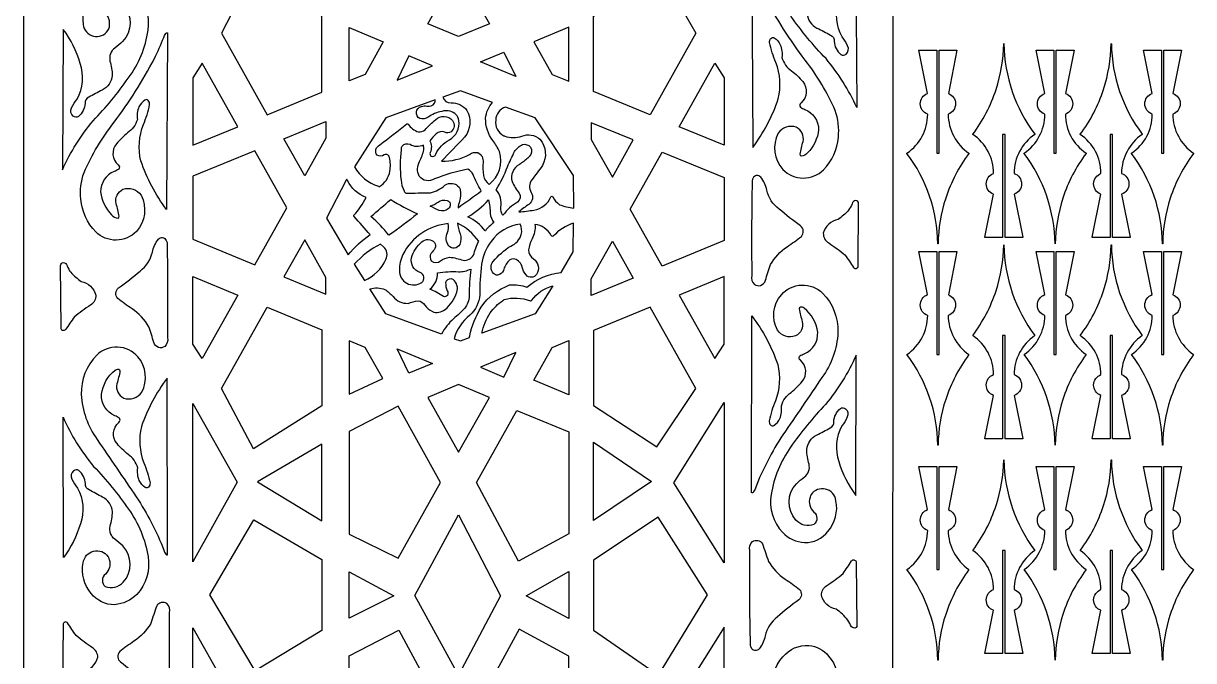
# Model space of a CAD drawing. Header units: millimetres. Extents: x -6462 to -5463, y 1665 to 3663.
# Drawn here: x -6462 to -5471, y 2187 to 2727 of the extents above; entities that cross this region are included whole.
import ezdxf

# ---------------------------------------------------------------- set-up
doc = ezdxf.new("R2010")
doc.units = ezdxf.units.MM
doc.layers.add('Default', color=70, linetype='Continuous')

msp = doc.modelspace()

# ---------------------------------------------------------------- linework, layer by layer
at = {"layer": 'Default'}
for points in [[(-6461.77, 3397.99), (-6461.77, 1665.98)], [(-5725.62, 1665.98), (-5724.93, 2994.63)]]:
    msp.add_lwpolyline(points, dxfattribs=at)
for points in [[(-6209.08, 2733.36), (-6268.73, 2767.76), (-6294.11, 2718.73), (-6255.44, 2649.76), (-6209.08, 2668.85)], [(-6093.21, 2715.92), (-6119.33, 2726.75), (-6093.21, 2773.19), (-6067.1, 2726.75)], [(-5978.93, 2669.5), (-5978.93, 2733.29), (-5921.8, 2770.57), (-5892.31, 2718.74), (-5930.99, 2649.76)], [(-6185.92, 2678.4), (-6185.92, 2723.65), (-6156.96, 2711.58), (-6172.42, 2683.95)], [(-5999.78, 2723.95), (-6029.47, 2711.58), (-6014.01, 2683.95), (-5999.78, 2678.1)], [(-6135.21, 2699.73), (-6145.27, 2679.09), (-6115.39, 2691.29)], [(-6054.84, 2702.88), (-6044.78, 2682.23), (-6074.66, 2694.44)], [(-6318.29, 2681.02), (-6318.29, 2623.84), (-6280.17, 2639.55), (-6310.33, 2693.37)], [(-5868.14, 2681.02), (-5868.14, 2623.84), (-5906.26, 2639.55), (-5876.09, 2693.37)], [(-6205.62, 2629.97), (-6223.49, 2598.07), (-6241.08, 2629.45), (-6205.62, 2644.08)], [(-5980.81, 2628.87), (-5962.94, 2596.97), (-5945.35, 2628.35), (-5980.81, 2642.98)], [(-6318.29, 2570.9), (-6318.29, 2544.18), (-6265.81, 2522.55), (-6238.68, 2570.9), (-6265.81, 2619.25), (-6318.29, 2597.61)], [(-5868.14, 2569.8), (-5868.14, 2543.08), (-5920.62, 2521.45), (-5947.74, 2569.8), (-5920.62, 2618.15), (-5868.14, 2596.51)], [(-6205.62, 2511.82), (-6223.49, 2543.72), (-6241.08, 2512.34), (-6205.62, 2497.71)], [(-5980.81, 2510.72), (-5962.94, 2542.62), (-5945.35, 2511.24), (-5980.81, 2496.61)], [(-6318.29, 2455.46), (-6318.29, 2512.64), (-6280.17, 2496.92), (-6310.33, 2443.1)], [(-5868.14, 2455.46), (-5868.14, 2512.64), (-5906.26, 2496.92), (-5876.09, 2443.1)], [(-6209.08, 2467.62), (-6209.08, 2403.09), (-6266.96, 2366.64), (-6294.11, 2417.75), (-6255.44, 2486.71)], [(-5978.93, 2466.97), (-5978.93, 2403.29), (-5925.39, 2368.28), (-5892.35, 2417.8), (-5930.99, 2486.71)], [(-6185.92, 2458.07), (-6185.92, 2412.9), (-6157.38, 2426.41), (-6172.41, 2452.52)], [(-5999.78, 2458.37), (-5999.78, 2412.52), (-6029.47, 2424.89), (-6014.01, 2452.52)], [(-6135.21, 2430.66), (-6145.27, 2451.31), (-6115.39, 2439.1)], [(-6054.84, 2427.51), (-6044.78, 2448.16), (-6074.66, 2435.96)], [(-6093.21, 2421.08), (-6119.33, 2410.24), (-6093.21, 2363.8), (-6067.1, 2410.24)], [(-6280.77, 2338.48), (-6318.29, 2270.96), (-6318.29, 2405.15)], [(-6185.92, 2381.32), (-6185.92, 2294.47), (-6144.4, 2274.09), (-6108.44, 2338.24), (-6144.23, 2402.92)], [(-5999.78, 2380.97), (-5999.78, 2294.65), (-6042.32, 2271.54), (-6078, 2338.22), (-6043.82, 2399.27)], [(-5911, 2338.02), (-5868.14, 2405.8), (-5868.14, 2270.24)], [(-6209.08, 2370.62), (-6263.63, 2338.67), (-6209.08, 2305.55)], [(-5978.93, 2372.34), (-5929.65, 2339.12), (-5978.93, 2305.9)], [(-6130.19, 2242.31), (-6093.25, 2310.86), (-6057.75, 2242.04), (-6093.24, 2174.91)], [(-6209.08, 2272.93), (-6209.08, 2212.89), (-6265.49, 2178.73), (-6303.95, 2242.92), (-6266.68, 2306.53)], [(-5978.93, 2272.42), (-5978.93, 2213.08), (-5923.82, 2175.05), (-5882.48, 2242.91), (-5924.09, 2308.74)], [(-6185.92, 2262.52), (-6148.01, 2242.18), (-6185.92, 2223.12)], [(-5999.78, 2262.75), (-5999.78, 2222.89), (-6036.02, 2242.15)], [(-6280.77, 2148.26), (-6318.29, 2080.75), (-6318.29, 2214.94)], [(-6185.92, 2191.43), (-6143.66, 2212.93), (-6108.43, 2147.6), (-6142.6, 2086.56), (-6185.92, 2104.56)], [(-5999.78, 2191.17), (-6041.95, 2213.98), (-6078, 2147.6), (-6043.82, 2086.56), (-5999.78, 2104.86)], [(-5910.63, 2148), (-5868.14, 2080.08), (-5868.14, 2215.56)]]:
    msp.add_lwpolyline(points, close=True, dxfattribs=at)
for points in [[(-5844.9, 2771.64), (-5844.09, 2621.99, 0.07905), (-5822.39, 2663.17, 0.152063), (-5824.46, 2693.98, -0.051417), (-5829.81, 2710.9, -0.189517), (-5828.62, 2714.4, -0.346809), (-5825.78, 2714.81, -0.126453), (-5820.7, 2709.05, -0.124595), (-5819.37, 2698.18, 0.172423), (-5811.13, 2686.91, -0.054769), (-5801.7, 2677.78, -0.410266), (-5803.14, 2659.79, 0.433271), (-5803.59, 2656.12, 0.077861), (-5799.81, 2654.29, -0.30209), (-5788.23, 2637, -0.166916), (-5797.6, 2617.53, -0.240467), (-5802.94, 2614.67, -0.249398), (-5803.96, 2616.26, -0.027776), (-5801.42, 2627.04, 0.350829), (-5807.21, 2639.14, 0.341045), (-5822.54, 2634.05, 0.314169), (-5818.52, 2603.48, 0.418503), (-5784.19, 2603.06, 0.174326), (-5771.48, 2630.72, 0.109576), (-5774.22, 2653.37, 0.062275), (-5799.69, 2696.03, -0.041735), (-5833.8, 2749.82, -0.014891)], [(-5756.64, 2774.63), (-5755.89, 2655.77, 0.068438), (-5781.98, 2697.27, -0.038835), (-5811.74, 2733.29, -0.121623)], [(-6377.15, 2742.58, -0.394552), (-6377.73, 2711.8, -0.040002), (-6384.35, 2706.27, 0.299751), (-6388.44, 2695.23, -0.063831), (-6386.55, 2682.87, -0.255589), (-6395, 2670.61, 0.006267), (-6406.44, 2664.6, 0.333186), (-6409.57, 2659.31, -0.216277), (-6415.19, 2648.31, -0.361529), (-6419.63, 2648.54, -0.353881), (-6420.98, 2655.46, -0.082113), (-6416.22, 2663.06, 0.208904), (-6413.61, 2693.26, 0.086345), (-6428, 2722.04), (-6428.75, 2603.19, -0.068438), (-6402.66, 2644.68, 0.038835), (-6372.9, 2680.71, 0.121623), (-6356.12, 2721.34, 0.22635), (-6365.13, 2752.14, 0.242341)], [(-6403.79, 2752.81, 0.224816), (-6411.14, 2726.32, 0.688915), (-6390.12, 2721.03, 0.265065), (-6390.79, 2734.12, 0.015041)], [(-5798.09, 2735.45, 0.255589), (-5789.63, 2723.2, -0.006267), (-5778.2, 2717.18, -0.333186), (-5775.07, 2711.9, 0.216277), (-5769.45, 2700.89, 0.361529), (-5765.01, 2701.12, 0.353881), (-5763.66, 2708.04, 0.082113), (-5768.42, 2715.64, -0.208904), (-5771.03, 2745.85, -0.086345)], [(-5827.44, 2159.7, -0.22635), (-5818.44, 2190.5, -0.242341), (-5796.4, 2200.06, -0.208918), (-5779.78, 2191.17, -0.224816), (-5772.43, 2164.68, -0.688915)]]:
    msp.add_lwpolyline(points, format="xyb", dxfattribs=at)
for points in [[(-6363.94, 2656.47, 0.124595), (-6365.27, 2645.6, -0.172423), (-6373.51, 2634.33, 0.054769), (-6382.94, 2625.19, 0.410266), (-6381.5, 2607.2, -0.433271), (-6381.05, 2603.54, -0.077861), (-6384.83, 2601.7, 0.30209), (-6396.41, 2584.42, 0.166916), (-6387.04, 2564.95, 0.240467), (-6381.7, 2562.09, 0.249398), (-6380.67, 2563.67, 0.027776), (-6383.22, 2574.46, -0.350829), (-6377.42, 2586.55, -0.341045), (-6362.09, 2581.46, -0.314169), (-6366.12, 2550.9, -0.418503), (-6400.45, 2550.47, -0.174326), (-6413.16, 2578.14, -0.109576), (-6410.42, 2600.78, -0.062275), (-6384.94, 2643.45, 0.041735), (-6350.84, 2697.24, 0.014891), (-6342.91, 2715.17, -0.086617), (-6341.2, 2718.53, -0.424926), (-6339.74, 2719.06), (-6340.54, 2569.41, -0.07905), (-6362.25, 2610.59, -0.152063), (-6360.18, 2641.4, 0.051417), (-6354.83, 2658.32, 0.189517), (-6356.02, 2661.81, 0.346809), (-6358.86, 2662.22, 0.126453)], [(-5637.93, 2671.15, 0.075188), (-5631.48, 2709.86, -0.984999), (-5631.3, 2709.86, 0.158189), (-5605.13, 2633.19, -0.427199), (-5605.15, 2633.06, 0.246783), (-5622.7, 2600.04, -0.711573), (-5622.57, 2582.42), (-5615.3, 2545.88, -0.472994), (-5615.39, 2545.77, 0.00008), (-5630.29, 2545.77, -0.414262), (-5630.38, 2545.86), (-5630.38, 2633.05), (-5632.4, 2633.05), (-5632.4, 2545.86, -0.414216), (-5632.49, 2545.77), (-5647.39, 2545.77, -0.472994), (-5647.48, 2545.88), (-5640.2, 2582.46, -0.701731), (-5640.08, 2599.99, 0.248166), (-5657.62, 2633.06, -0.427814), (-5657.64, 2633.19, 0.082025)], [(-5546.93, 2671.15, 0.075188), (-5540.48, 2709.86, -0.984999), (-5540.3, 2709.86, 0.158189), (-5514.13, 2633.19, -0.427199), (-5514.15, 2633.06, 0.246783), (-5531.7, 2600.04, -0.711573), (-5531.57, 2582.42), (-5524.3, 2545.88, -0.472994), (-5524.39, 2545.77, 0.00008), (-5539.29, 2545.77, -0.414262), (-5539.38, 2545.86), (-5539.38, 2633.05), (-5541.4, 2633.05), (-5541.4, 2545.86, -0.414216), (-5541.49, 2545.77), (-5556.39, 2545.77, -0.472994), (-5556.48, 2545.88), (-5549.2, 2582.46, -0.701731), (-5549.08, 2599.99, 0.248166), (-5566.62, 2633.06, -0.427814), (-5566.64, 2633.19, 0.082025)], [(-5680.62, 2579.05, 0.075188), (-5687.08, 2540.33, -0.984999), (-5687.26, 2540.33, 0.158189), (-5713.42, 2617, -0.427199), (-5713.4, 2617.13, 0.246783), (-5695.85, 2650.16, -0.711573), (-5695.99, 2667.77), (-5703.25, 2704.32, -0.472994), (-5703.17, 2704.43, 0.00008), (-5688.27, 2704.43, -0.414262), (-5688.18, 2704.34), (-5688.18, 2617.15), (-5686.16, 2617.15), (-5686.16, 2704.34, -0.414216), (-5686.07, 2704.43), (-5671.17, 2704.43, -0.472994), (-5671.08, 2704.32), (-5678.36, 2667.73, -0.701731), (-5678.48, 2650.2, 0.248166), (-5660.93, 2617.13, -0.427814), (-5660.91, 2617, 0.082025)], [(-5581.37, 2579.05, 0.075188), (-5587.83, 2540.33, -0.984999), (-5588.01, 2540.33, 0.158189), (-5614.18, 2617, -0.427199), (-5614.15, 2617.13, 0.246783), (-5596.61, 2650.16, -0.711573), (-5596.74, 2667.77), (-5604.01, 2704.32, -0.472994), (-5603.92, 2704.43, 0.00008), (-5589.02, 2704.43, -0.414262), (-5588.93, 2704.34), (-5588.93, 2617.15), (-5586.91, 2617.15), (-5586.91, 2704.34, -0.414216), (-5586.82, 2704.43), (-5571.92, 2704.43, -0.472994), (-5571.83, 2704.32), (-5579.11, 2667.73, -0.701731), (-5579.23, 2650.2, 0.248166), (-5561.68, 2617.13, -0.427814), (-5561.66, 2617, 0.082025)], [(-5490.37, 2579.05, 0.075188), (-5496.83, 2540.33, -0.984999), (-5497.01, 2540.33, 0.158189), (-5523.18, 2617, -0.427199), (-5523.15, 2617.13, 0.246783), (-5505.61, 2650.16, -0.711573), (-5505.74, 2667.77), (-5513.01, 2704.32, -0.472994), (-5512.92, 2704.43, 0.00008), (-5498.02, 2704.43, -0.414262), (-5497.93, 2704.34), (-5497.93, 2617.15), (-5495.91, 2617.15), (-5495.91, 2704.34, -0.414216), (-5495.82, 2704.43), (-5480.92, 2704.43, -0.472994), (-5480.83, 2704.32), (-5488.11, 2667.73, -0.701731), (-5488.23, 2650.2, 0.248166), (-5470.68, 2617.13, -0.427814), (-5470.66, 2617, 0.082025)], [(-6091.69, 2670.05), (-6106.49, 2664.68, 0.374449), (-6099.58, 2659.88, -0.256515), (-6086.21, 2653.35, -0.308165), (-6088.06, 2630.73, 0.007627), (-6107.55, 2610.26, 0.130802), (-6084.05, 2616.16, -0.19928), (-6076.8, 2617.7, -0.307239), (-6072.44, 2609.43, 0.042642), (-6072.22, 2598.33, 0.180927), (-6067.39, 2590.73, 0.319504), (-6058.47, 2618.47, 0.054033), (-6064.2, 2627.89, -0.166081), (-6070.3, 2646.73, -0.169094), (-6064.35, 2660.14)], [(-6181.3, 2605.6, 0.191192), (-6161.11, 2589.12, 0.005248), (-6160.24, 2588.82, 0.227781), (-6151.38, 2601.99, 0.101613), (-6151.66, 2613.45, 0.518279), (-6156.2, 2615.78, -0.289941), (-6162.25, 2615.39, -0.471569), (-6159.93, 2624.2, 0.003928), (-6137.04, 2641.9, -0.388198), (-6135.82, 2641.79, 0.184808), (-6127.2, 2635.22, 0.215902), (-6121.59, 2637.03, -0.027099), (-6112.56, 2645.58, -0.434971), (-6098.46, 2644.86, -0.432111), (-6099.54, 2635.39, -0.239954), (-6104.97, 2634.86, 0.305245), (-6112.22, 2633.67, -0.004872), (-6117.65, 2627.69, -0.247573), (-6117.3, 2617.75, 0.257412), (-6116.56, 2614.61, 0.440874), (-6112.46, 2616.35, -0.161643), (-6100.95, 2628.42, 0.313158), (-6092.89, 2644.9, 0.315774), (-6100.39, 2652.68, 0.132981), (-6107.45, 2652.61, 0.098884), (-6118.95, 2647.65, -0.214489), (-6126.12, 2646.43, -0.680386), (-6124.66, 2656.73, -0.12562), (-6120.13, 2657.13, 0.329253), (-6113.49, 2659.56, 0.195203), (-6113.1, 2662.28), (-6154.92, 2647.1)], [(-5995.59, 2570.59), (-5995.93, 2598.31), (-6028.44, 2647.1), (-6053.46, 2656.17, 0.320336), (-6061.7, 2645.13, 0.331969), (-6054.86, 2631.97, 0.014567), (-6053.97, 2631.5, 0.163555), (-6039.62, 2631.47, -0.301709), (-6024.28, 2628.95, -0.313436), (-6022.19, 2606.68, -0.020953), (-6031.25, 2594.68, 0.307944), (-6031.71, 2583.92, -0.400323), (-6033.63, 2573.81, 0.039296), (-6042.07, 2567.41, 0.02405), (-6029.32, 2568.98, 0.259406), (-6015, 2580.21, -0.587979), (-6013.49, 2580.25, 0.111986), (-6007.73, 2573.53, 0.056208)], [(-6138, 2583.22, -0.002135), (-6116.87, 2583.63, 0.11238), (-6104.73, 2589.96, -0.396764), (-6092.76, 2588.33, -0.112924), (-6091.78, 2586.1, -0.144638), (-6092.47, 2576.38, 0.024127), (-6093.64, 2571, 0.008608), (-6073.96, 2585.18, -0.040978), (-6080.87, 2599.19, 0.119194), (-6085.4, 2603.62, 0.043721), (-6113.5, 2595.35, -0.406382), (-6126.48, 2597.79, -0.254662), (-6126.25, 2610.03, 0.074005), (-6122.64, 2620.13, 0.078937), (-6123.02, 2623.86, -0.239674), (-6134.31, 2624.4, 0.346212), (-6141.22, 2622.92, 0.166462), (-6141.87, 2620.13, 0.060766), (-6141.92, 2594.3, 0.090993), (-6139.65, 2585.73), (-6139.65, 2585.73, 0.070578)], [(-6061.35, 2586.25, 0.054461), (-6051.78, 2605.63, -0.017492), (-6045.73, 2618.46, -0.170857), (-6038.97, 2624.4, -0.30963), (-6032.2, 2622.26, -0.325592), (-6033.3, 2614.3, -0.038721), (-6034.39, 2613.07, -0.044167), (-6041.69, 2607.66, 0.353711), (-6047.86, 2593.07, 0.066387), (-6041.94, 2583.35, -0.411746), (-6043.21, 2575.7, 0.121544), (-6055.31, 2564.81), (-6055.31, 2564.81), (-6055.66, 2564.28, -0.143735), (-6057.44, 2571.37, 0.23007)], [(-5837.43, 2505.17, 0.24666), (-5833.21, 2509.45, -0.027343), (-5829.02, 2522.72, -0.115738), (-5814.88, 2537.84, 0.015094), (-5802.82, 2546.7, 0.448773), (-5803.55, 2555.55, -0.020778), (-5821.69, 2569.82, -0.175205), (-5832.11, 2585.86, 0.124943), (-5837.21, 2596.81, 0.5741), (-5843.83, 2595.85, 0.122783), (-5844.56, 2593.28, 0.006777), (-5844.86, 2513.54, 0.263913), (-5842.57, 2505.86, 0.217884)], [(-6187.91, 2595.21), (-6188.43, 2594.39), (-6204.93, 2562.16), (-6186.62, 2530.95, -0.07883), (-6167.95, 2548.17, 0.009925), (-6181.72, 2563.4, -0.426734), (-6181.79, 2564.66, 0.065646), (-6171.57, 2579.54, -0.17501), (-6187.3, 2593.97), (-6187.3, 2593.97, -0.010745)], [(-6128.11, 2565.79, -0.015325), (-6152.21, 2547.61, 0.04614), (-6167.37, 2563.51, 0.005713), (-6150.63, 2578.06, 0.038778)], [(-6117.19, 2572.4, 0.082143), (-6110.49, 2575.75, -0.235479), (-6102.77, 2577.15, -0.640175), (-6102.14, 2570.03, -0.234123), (-6109.55, 2568.47, -0.021157)], [(-6070.59, 2551.32, 0.129064), (-6085.25, 2563.25, 0.074171), (-6067.88, 2577.57, -0.070702), (-6066.53, 2566, 0.113861), (-6063.41, 2558.38, 0.063971), (-6070.5, 2551.43), (-6070.5, 2551.43)], [(-5756.66, 2577.12, 0.312864), (-5759.92, 2574.24, -0.139682), (-5767.26, 2564.65, -0.018911), (-5771.77, 2561.06, 0.280916), (-5784.28, 2549.47, 0.274982), (-5779.68, 2541.09, -0.025719), (-5765.92, 2530.92, -0.01279), (-5758.58, 2520.25, 0.748308), (-5754.72, 2521.77), (-5754.41, 2574.59, 0.399768)], [(-6076.08, 2542.6, 0.119776), (-6094.15, 2557.98, 0.045698), (-6091.86, 2548.8, -0.192011), (-6092.23, 2539.82, -0.524316), (-6101.56, 2538.61, -0.261481), (-6102.7, 2549.89, 0.130982), (-6101.89, 2557.53, 0.254858), (-6140.3, 2531.4, 0.110118), (-6143.35, 2517.88, 0.610354), (-6124.43, 2507.57, 0.572121), (-6125.83, 2516.21, -0.391735), (-6132.98, 2528.45, -0.157271), (-6124.26, 2542, -0.427734), (-6113.62, 2541.53, -0.320865), (-6113.26, 2536.45, -0.060779), (-6116.38, 2532.38, 0.322721), (-6116.29, 2525.94), (-6116.29, 2525.94, 0.355403), (-6108.47, 2525.97, -0.113621), (-6100.82, 2529.09, -0.056422), (-6089.34, 2526.4, 0.27598), (-6080.51, 2530.74, -0.051473)], [(-6006.22, 2516.02), (-5996.02, 2533.54), (-5995.95, 2557.99, 0.125472), (-6013.04, 2546.82, -0.534392), (-6014.8, 2547.56, 0.235946), (-6028.52, 2556.85, -0.161189), (-6030.97, 2544.48, 0.093652), (-6033.84, 2535.2, 0.24212), (-6029.82, 2527.64, -0.407968), (-6027.12, 2514.37, -0.48972), (-6035.92, 2513.96, -0.137177), (-6039.36, 2520.72, 0.259964), (-6045.66, 2527.5, 0.294367), (-6050.74, 2525.96, 0.115694), (-6055.18, 2517.66, -0.260914), (-6060.11, 2513.87, -0.193615), (-6063.69, 2515.17, -0.35846), (-6063.94, 2525.52, -0.078424), (-6048.96, 2538.48, 0.227439), (-6040.08, 2548.35, 0.180437), (-6041.05, 2557.02, 0.218334), (-6065.72, 2542.24, 0.128012), (-6073.65, 2523.07, 0.039134), (-6075.22, 2497.13, -0.192198), (-6083.57, 2479.93, 0.160372), (-6096.94, 2459.97), (-6091.69, 2458.08), (-6083.85, 2460.92, -0.083565), (-6083.74, 2462.3, -0.090015), (-6073.96, 2486.63, -0.164998), (-6049.93, 2505.5, -0.062986), (-6049.71, 2505.55, -0.112581), (-6035.24, 2503.61, -0.157496)], [(-6347.21, 2452.59, -0.24666), (-6351.43, 2456.87, 0.027343), (-6355.62, 2470.14, 0.115738), (-6369.76, 2485.26, -0.015094), (-6381.82, 2494.12, -0.448773), (-6381.09, 2502.97, 0.020778), (-6362.95, 2517.24, 0.175205), (-6352.53, 2533.27, -0.124943), (-6347.43, 2544.22, -0.5741), (-6340.81, 2543.27, -0.122783), (-6340.08, 2540.7, -0.006777), (-6339.78, 2460.95, -0.263913), (-6342.07, 2453.27, -0.217884)], [(-6181.6, 2523), (-6172.96, 2509.4, 0.190755), (-6154.83, 2527.13, 0.360966), (-6156.73, 2537.81), (-6159.34, 2540.18, 0.094875)], [(-5637.93, 2500.67, 0.075188), (-5631.48, 2539.39, -0.984999), (-5631.3, 2539.39, 0.158189), (-5605.13, 2462.72, -0.427199), (-5605.15, 2462.59, 0.246783), (-5622.7, 2429.56, -0.711573), (-5622.57, 2411.95), (-5615.3, 2375.4, -0.472994), (-5615.39, 2375.29, 0.00008), (-5630.29, 2375.29, -0.414262), (-5630.38, 2375.38), (-5630.38, 2462.57), (-5632.4, 2462.57), (-5632.4, 2375.38, -0.414216), (-5632.49, 2375.29), (-5647.39, 2375.29, -0.472994), (-5647.48, 2375.4), (-5640.2, 2411.99, -0.701731), (-5640.08, 2429.52, 0.248166), (-5657.62, 2462.59, -0.427814), (-5657.64, 2462.72, 0.082025)], [(-5546.93, 2500.67, 0.075188), (-5540.48, 2539.39, -0.984999), (-5540.3, 2539.39, 0.158189), (-5514.13, 2462.72, -0.427199), (-5514.15, 2462.59, 0.246783), (-5531.7, 2429.56, -0.711573), (-5531.57, 2411.95), (-5524.3, 2375.4, -0.472994), (-5524.39, 2375.29, 0.00008), (-5539.29, 2375.29, -0.414262), (-5539.38, 2375.38), (-5539.38, 2462.57), (-5541.4, 2462.57), (-5541.4, 2375.38, -0.414216), (-5541.49, 2375.29), (-5556.39, 2375.29, -0.472994), (-5556.48, 2375.4), (-5549.2, 2411.99, -0.701731), (-5549.08, 2429.52, 0.248166), (-5566.62, 2462.59, -0.427814), (-5566.64, 2462.72, 0.082025)], [(-5680.62, 2408.57, 0.075188), (-5687.08, 2369.86, -0.984999), (-5687.26, 2369.86, 0.158189), (-5713.42, 2446.53, -0.427199), (-5713.4, 2446.66, 0.246783), (-5695.85, 2479.68, -0.711573), (-5695.99, 2497.3), (-5703.25, 2533.84, -0.472994), (-5703.17, 2533.95, 0.00008), (-5688.27, 2533.95, -0.414262), (-5688.18, 2533.86), (-5688.18, 2446.67), (-5686.16, 2446.67), (-5686.16, 2533.86, -0.414216), (-5686.07, 2533.95), (-5671.17, 2533.95, -0.472994), (-5671.08, 2533.84), (-5678.36, 2497.26, -0.701731), (-5678.48, 2479.73, 0.248166), (-5660.93, 2446.66, -0.427814), (-5660.91, 2446.53, 0.082025)], [(-5581.37, 2408.57, 0.075188), (-5587.83, 2369.86, -0.984999), (-5588.01, 2369.86, 0.158189), (-5614.18, 2446.53, -0.427199), (-5614.15, 2446.66, 0.246783), (-5596.61, 2479.68, -0.711573), (-5596.74, 2497.3), (-5604.01, 2533.84, -0.472994), (-5603.92, 2533.95, 0.00008), (-5589.02, 2533.95, -0.414262), (-5588.93, 2533.86), (-5588.93, 2446.67), (-5586.91, 2446.67), (-5586.91, 2533.86, -0.414216), (-5586.82, 2533.95), (-5571.92, 2533.95, -0.472994), (-5571.83, 2533.84), (-5579.11, 2497.26, -0.701731), (-5579.23, 2479.73, 0.248166), (-5561.68, 2446.66, -0.427814), (-5561.66, 2446.53, 0.082025)], [(-5490.37, 2408.57, 0.075188), (-5496.83, 2369.86, -0.984999), (-5497.01, 2369.86, 0.158189), (-5523.18, 2446.53, -0.427199), (-5523.15, 2446.66, 0.246783), (-5505.61, 2479.68, -0.711573), (-5505.74, 2497.3), (-5513.01, 2533.84, -0.472994), (-5512.92, 2533.95, 0.00008), (-5498.02, 2533.95, -0.414262), (-5497.93, 2533.86), (-5497.93, 2446.67), (-5495.91, 2446.67), (-5495.91, 2533.86, -0.414216), (-5495.82, 2533.95), (-5480.92, 2533.95, -0.472994), (-5480.83, 2533.84), (-5488.11, 2497.26, -0.701731), (-5488.23, 2479.73, 0.248166), (-5470.68, 2446.66, -0.427814), (-5470.66, 2446.53, 0.082025)], [(-6427.98, 2524.54, -0.312864), (-6424.72, 2521.66, 0.139682), (-6417.38, 2512.07, 0.018911), (-6412.87, 2508.47, -0.280916), (-6400.36, 2496.89, -0.274982), (-6404.96, 2488.51, 0.025719), (-6418.72, 2478.34, 0.01279), (-6426.06, 2467.67, -0.748308), (-6429.92, 2469.18), (-6430.22, 2522, -0.399768)], [(-6111, 2515.72, -0.055124), (-6093.19, 2516.7, 0.108731), (-6082.75, 2519.02, 0.025779), (-6084.28, 2496.51, -0.178289), (-6088.19, 2485.65), (-6088.19, 2485.65, -0.035364), (-6097.54, 2476.96, 0.078847), (-6107.7, 2463.88), (-6154.92, 2481.03), (-6168.33, 2502.14, -0.17089), (-6155.59, 2501.6, -0.07806), (-6148.62, 2495.64, 0.234516), (-6135.91, 2489.94, -0.056939), (-6127.46, 2492.16, -0.1886), (-6121.65, 2488.46, 0.121245), (-6115.38, 2483.04, 0.281187), (-6104.67, 2484.74, 0.151531), (-6094.74, 2499.37, 0.331289), (-6097.85, 2510.02, 0.401515), (-6103.81, 2508.67, 0.107941), (-6104.14, 2507.57, 0.119899), (-6102.72, 2500.64, -0.230232), (-6102.64, 2496.69, -0.337465), (-6106.07, 2495.82, 0.046703), (-6117.49, 2502.01, 0.244621)], [(-6031.29, 2492.44, -0.172507), (-6013.36, 2504.74), (-6028.45, 2481.03), (-6073.56, 2464.67, -0.094164), (-6066.34, 2481.85), (-6066.34, 2481.85, -0.087436), (-6055.72, 2492.36), (-6055.72, 2492.36, -0.071711), (-6054.66, 2493.1, -0.166182), (-6032.41, 2492, 0.382931)], [(-5821.02, 2392.32, 0.124348), (-5819.73, 2403.2, -0.171984), (-5811.54, 2414.52, 0.053003), (-5802.15, 2423.71, 0.410921), (-5803.66, 2441.7, -0.433717), (-5804.12, 2445.36, -0.077739), (-5800.36, 2447.22, 0.322399), (-5789.04, 2465.49, 0.197218), (-5800.53, 2485.89, 0.160321), (-5803.64, 2486.81, 0.249131), (-5804.66, 2485.22, 0.027786), (-5802.08, 2474.45, -0.350097), (-5807.83, 2462.32, -0.341491), (-5823.17, 2467.31, -0.306802), (-5819.82, 2497.26, -0.432338), (-5784.94, 2498.54, -0.206013), (-5771.86, 2465.37, -0.144673), (-5785.4, 2427.21, -0.003386), (-5818.49, 2378.57, 0.053849), (-5841.81, 2333.48, -0.086443), (-5843.51, 2330.12, -0.424748), (-5844.97, 2329.57), (-5844.77, 2479.23, -0.079206), (-5822.9, 2438.19, -0.152055), (-5824.84, 2407.37, 0.051326), (-5830.12, 2390.41, 0.172307), (-5828.93, 2386.92, 0.346332), (-5826.08, 2386.53, 0.126385)], [(-6363.62, 2339.74, -0.124348), (-6364.91, 2350.61, 0.171984), (-6373.1, 2361.94, -0.053003), (-6382.49, 2371.13, -0.410921), (-6380.98, 2389.11, 0.433717), (-6380.52, 2392.78, 0.077739), (-6384.28, 2394.63, -0.322399), (-6395.6, 2412.91, -0.197218), (-6384.11, 2433.3, -0.160321), (-6381, 2434.23, -0.249131), (-6379.97, 2432.64, -0.027786), (-6382.56, 2421.87, 0.350097), (-6376.81, 2409.73, 0.341491), (-6361.47, 2414.73, 0.306802), (-6364.82, 2444.67, 0.432338), (-6399.7, 2445.96, 0.206013), (-6412.78, 2412.78, 0.144673), (-6399.24, 2374.62, 0.003386), (-6366.15, 2325.99, -0.053849), (-6342.83, 2280.9, 0.086443), (-6341.13, 2277.53, 0.424748), (-6339.67, 2276.99), (-6339.87, 2426.65, 0.079206), (-6361.74, 2385.6, 0.152055), (-6359.8, 2354.78, -0.051326), (-6354.52, 2337.83, -0.172307), (-6355.71, 2334.34, -0.346332), (-6358.56, 2333.95, -0.126385)], [(-5765.37, 2400.6, -0.357202), (-5763.99, 2393.69, -0.082144), (-5768.71, 2386.06, 0.20864), (-5771.2, 2355.84, 0.086484), (-5756.69, 2327.15), (-5756.43, 2446.02, -0.068295), (-5782.35, 2404.35, 0.038709), (-5811.96, 2368.14, 0.11336), (-5828.49, 2328, 0.233622), (-5818.83, 2295.96, 0.183691), (-5800.11, 2287.24, 0.239584), (-5780.35, 2296.74, 0.230445), (-5773.53, 2322.77, 0.690603), (-5794.59, 2327.88, 0.088334), (-5795.5, 2325.47, 0.299533), (-5792.34, 2313.16, -0.475634), (-5792.16, 2302.59, -0.308512), (-5807.45, 2306.29, -0.394499), (-5807, 2337.09, -0.039778), (-5800.41, 2342.65, 0.299111), (-5796.36, 2353.72, -0.063872), (-5798.3, 2366.06, -0.25494), (-5789.9, 2378.37, 0.006297), (-5778.48, 2384.47, 0.332396), (-5775.37, 2389.77, -0.216468), (-5769.84, 2400.8, -0.361667)], [(-6419.27, 2348.02, 0.357202), (-6420.65, 2341.11, 0.082144), (-6415.93, 2333.48, -0.20864), (-6413.44, 2303.26, -0.086484), (-6427.95, 2274.57), (-6428.21, 2393.43, 0.068295), (-6402.29, 2351.77, -0.038709), (-6372.68, 2315.55, -0.11336), (-6356.15, 2275.42, -0.233622), (-6365.81, 2243.38, -0.183691), (-6384.53, 2234.65, -0.239584), (-6404.29, 2244.15, -0.230445), (-6411.1, 2270.19, -0.690603), (-6390.05, 2275.3, -0.088334), (-6389.14, 2272.89, -0.299533), (-6392.3, 2260.58, 0.475634), (-6392.48, 2250.01, 0.308512), (-6377.19, 2253.71, 0.394499), (-6377.64, 2284.5, 0.039778), (-6384.23, 2290.06, -0.299111), (-6388.28, 2301.13, 0.063872), (-6386.34, 2313.48, 0.25494), (-6394.74, 2325.79, -0.006297), (-6406.16, 2331.88, -0.332396), (-6409.26, 2337.18, 0.216468), (-6414.8, 2348.21, 0.361667)], [(-5680.62, 2226.46, 0.075188), (-5687.08, 2187.74, -0.984999), (-5687.26, 2187.74, 0.158189), (-5713.42, 2264.41, -0.427199), (-5713.4, 2264.54, 0.246783), (-5695.85, 2297.57, -0.711573), (-5695.99, 2315.18), (-5703.25, 2351.73, -0.472994), (-5703.17, 2351.84, 0.00008), (-5688.27, 2351.84, -0.414262), (-5688.18, 2351.75), (-5688.18, 2264.56), (-5686.16, 2264.56), (-5686.16, 2351.75, -0.414216), (-5686.07, 2351.84), (-5671.17, 2351.84, -0.472994), (-5671.08, 2351.73), (-5678.36, 2315.15, -0.701731), (-5678.48, 2297.61, 0.248166), (-5660.93, 2264.54, -0.427814), (-5660.91, 2264.41, 0.082025)], [(-5637.93, 2318.56, 0.075188), (-5631.48, 2357.27, -0.984999), (-5631.3, 2357.27, 0.158189), (-5605.13, 2280.6, -0.427199), (-5605.15, 2280.48, 0.246783), (-5622.7, 2247.45, -0.711573), (-5622.57, 2229.83), (-5615.3, 2193.29, -0.472994), (-5615.39, 2193.18, 0.00008), (-5630.29, 2193.18, -0.414262), (-5630.38, 2193.27), (-5630.38, 2280.46), (-5632.4, 2280.46), (-5632.4, 2193.27, -0.414216), (-5632.49, 2193.18), (-5647.39, 2193.18, -0.472994), (-5647.48, 2193.29), (-5640.2, 2229.87, -0.701731), (-5640.08, 2247.41, 0.248166), (-5657.62, 2280.48, -0.427814), (-5657.64, 2280.6, 0.082025)], [(-5581.37, 2226.46, 0.075188), (-5587.83, 2187.74, -0.984999), (-5588.01, 2187.74, 0.158189), (-5614.18, 2264.41, -0.427199), (-5614.15, 2264.54, 0.246783), (-5596.61, 2297.57, -0.711573), (-5596.74, 2315.18), (-5604.01, 2351.73, -0.472994), (-5603.92, 2351.84, 0.00008), (-5589.02, 2351.84, -0.414262), (-5588.93, 2351.75), (-5588.93, 2264.56), (-5586.91, 2264.56), (-5586.91, 2351.75, -0.414216), (-5586.82, 2351.84), (-5571.92, 2351.84, -0.472994), (-5571.83, 2351.73), (-5579.11, 2315.15, -0.701731), (-5579.23, 2297.61, 0.248166), (-5561.68, 2264.54, -0.427814), (-5561.66, 2264.41, 0.082025)], [(-5546.93, 2318.56, 0.075188), (-5540.48, 2357.27, -0.984999), (-5540.3, 2357.27, 0.158189), (-5514.13, 2280.6, -0.427199), (-5514.15, 2280.48, 0.246783), (-5531.7, 2247.45, -0.711573), (-5531.57, 2229.83), (-5524.3, 2193.29, -0.472994), (-5524.39, 2193.18, 0.00008), (-5539.29, 2193.18, -0.414262), (-5539.38, 2193.27), (-5539.38, 2280.46), (-5541.4, 2280.46), (-5541.4, 2193.27, -0.414216), (-5541.49, 2193.18), (-5556.39, 2193.18, -0.472994), (-5556.48, 2193.29), (-5549.2, 2229.87, -0.701731), (-5549.08, 2247.41, 0.248166), (-5566.62, 2280.48, -0.427814), (-5566.64, 2280.6, 0.082025)], [(-5490.37, 2226.46, 0.075188), (-5496.83, 2187.74, -0.984999), (-5497.01, 2187.74, 0.158189), (-5523.18, 2264.41, -0.427199), (-5523.15, 2264.54, 0.246783), (-5505.61, 2297.57, -0.711573), (-5505.74, 2315.18), (-5513.01, 2351.73, -0.472994), (-5512.92, 2351.84, 0.00008), (-5498.02, 2351.84, -0.414262), (-5497.93, 2351.75), (-5497.93, 2264.56), (-5495.91, 2264.56), (-5495.91, 2351.75, -0.414216), (-5495.82, 2351.84), (-5480.92, 2351.84, -0.472994), (-5480.83, 2351.73), (-5488.11, 2315.15, -0.701731), (-5488.23, 2297.61, 0.248166), (-5470.68, 2264.54, -0.427814), (-5470.66, 2264.41, 0.082025)], [(-5805.04, 2238.72, 0.020506), (-5823.19, 2224.28, 0.174932), (-5833.54, 2208.18, -0.123758), (-5838.6, 2197.2, -0.573222), (-5845.22, 2198.11, -0.123075), (-5845.96, 2200.67, -0.006777), (-5846.59, 2280.42, -0.269714), (-5844.34, 2288.11, -0.42653), (-5835.78, 2286.29, 0.00318), (-5830.71, 2271.34, 0.115997), (-5816.51, 2256.3, -0.015127), (-5804.42, 2247.53, -0.42383)], [(-5756.42, 2270.43), (-5756.41, 2270.24), (-5755.89, 2217.42, -0.583524), (-5758.69, 2214.93, -0.213218), (-5760.32, 2215.89, -0.026857), (-5763.39, 2221.66, 0.067631), (-5773.3, 2230.84, -0.290968), (-5785.9, 2242.64, -0.262406), (-5781.29, 2250.76, 0.025663), (-5767.58, 2261.02, 0.012763), (-5760.28, 2271.74, -0.726847)], [(-6379.6, 2186.14, -0.020506), (-6361.45, 2171.7, -0.174932), (-6351.1, 2155.6, 0.123758), (-6346.04, 2144.61, 0.573222), (-6339.42, 2145.52, 0.123075), (-6338.68, 2148.09, 0.006777), (-6338.05, 2227.84, 0.269714), (-6340.3, 2235.52, 0.42653), (-6348.86, 2233.7, -0.00318), (-6353.93, 2218.75, -0.115997), (-6368.13, 2203.72, 0.015127), (-6380.22, 2194.94, 0.42383)], [(-6428.22, 2217.85), (-6428.23, 2217.66), (-6428.75, 2164.84, 0.583524), (-6425.95, 2162.34, 0.213218), (-6424.32, 2163.31, 0.026857), (-6421.25, 2169.08, -0.067631), (-6411.33, 2178.26, 0.290968), (-6398.74, 2190.05, 0.262406), (-6403.35, 2198.17, -0.025663), (-6417.06, 2208.43, -0.012763), (-6424.36, 2219.15, 0.726847)]]:
    msp.add_lwpolyline(points, format="xyb", close=True, dxfattribs=at)

doc.saveas('drawing.dxf')
